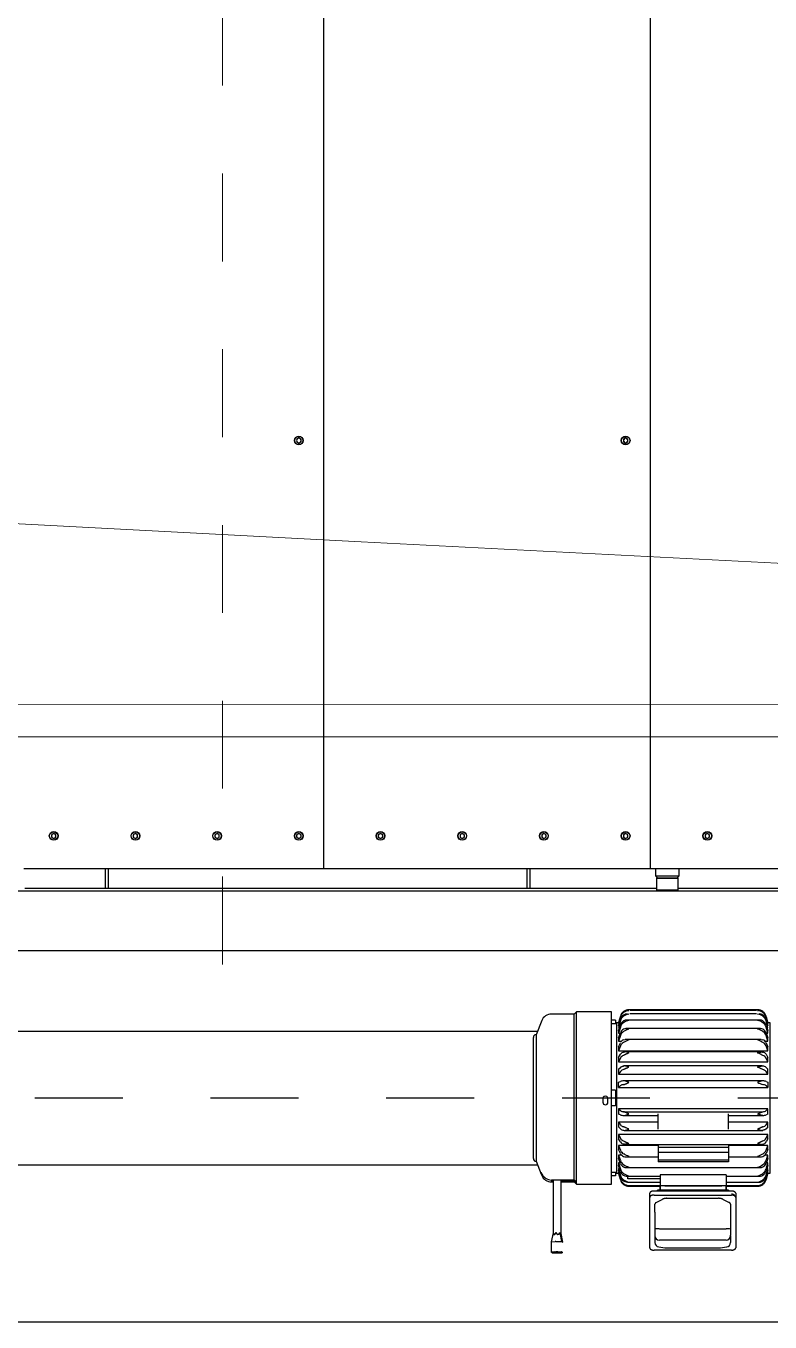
# Model space of a CAD drawing. Header units: metres. Extents: x 1161 to 1456, y 119 to 208.
# Drawn here: x 1169.12 to 1169.967, y 134.158 to 135.633 of the extents above; entities that cross this region are included whole.
import ezdxf

# ---------------------------------------------------------------- set-up
doc = ezdxf.new("R2010")
doc.units = ezdxf.units.M
doc.header["$MEASUREMENT"] = 0
doc.linetypes.add('CENTER2', pattern=[1.125, 0.75, -0.125, 0.125, -0.125])

# ---------------------------------------------------------------- blocks, each defined once
blk = doc.blocks.new('A$C2112393A')
at = {"color": 8}
blk.add_line((100, 2950), (5500, 2950), dxfattribs=at)
at = {"color": 8, "linetype": 'Continuous'}
for p, q in [((2336.6, 2808.2), (2336.6, 2865.5)), ((2341.6, 2868.2), (2429.6, 2868.2)), ((2354, 2865.4), (2347, 2864.5)), ((2416.6, 2865.5), (2354.7, 2865.5)), ((2424.3, 2864.5), (2417.2, 2865.4)), ((2434.6, 2865.5), (2434.6, 2808.2)), ((2534.1, 2870.9), (2533.3, 2870.6)), ((2533.3, 2870.6), (2533.3, 2870.6)), ((2534.2, 2870.7), (2533.4, 2870.6)), ((2535.1, 2870.1), (2534.2, 2870.7)), ((2538.6, 2870.3), (2535.5, 2870.1)), ((2541.6, 2869.9), (2538.6, 2870.3)), ((2544.3, 2870.5), (2542.1, 2869.9)), ((2546.5, 2870.3), (2544.3, 2870.5)), ((2545.8, 2871), (2546.6, 2870.4)), ((2546.7, 2858.7), (2546.7, 2870.3)), ((2342.6, 2851.9), (2342.6, 2859.6)), ((2342.6, 2851.9), (2342.6, 2851)), ((2342.6, 2844.2), (2342.6, 2851)), ((2347.6, 2856.9), (2423.6, 2856.9)), ((2428.6, 2851.9), (2428.6, 2859.6)), ((2428.6, 2851), (2428.6, 2851.9)), ((2428.6, 2844.2), (2428.6, 2851)), ((2533.3, 2859), (2535.5, 2849.1)), ((2535.1, 2858.5), (2533.4, 2859)), ((2536.7, 2848.4), (2535.1, 2858.5)), ((2541.6, 2858.3), (2535.5, 2858.4)), ((2535.5, 2850.9), (2535.9, 2850.7)), ((2535.5, 2850.3), (2535.5, 2788.4)), ((2538.2, 2850.5), (2539.6, 2850.5)), ((2546.5, 2858.7), (2542.1, 2858.3)), ((2542.7, 2850.6), (2543.7, 2850.7)), ((2544.4, 2848.4), (2546.7, 2858.7)), ((2544.5, 2788.4), (2544.5, 2848.9)), ((2342.6, 2824.8), (2342.6, 2844.2)), ((2423.6, 2844), (2347.6, 2844)), ((2428.6, 2824.8), (2428.6, 2844.2)), ((2342.6, 2815.9), (2342.6, 2824.8)), ((2428.6, 2824.8), (2428.6, 2815.9)), ((2336.6, 2803.5), (2336.6, 2808.2)), ((2429.6, 2805.5), (2341.6, 2805.5)), ((2350.8, 2810.5), (2344.1, 2814)), ((2415.1, 2809.2), (2356.1, 2809.2)), ((2427.2, 2814), (2420.4, 2810.5)), ((2434.6, 2808.2), (2434.6, 2803.5)), ((2302, 2788.1), (2300, 2780.5)), ((2347.5, 2790.8), (2310.3, 2790.8)), ((2347.5, 2794.6), (2311.1, 2794.6)), ((2347.5, 2795.4), (2311.5, 2795.4)), ((2341.6, 2800.9), (2429.6, 2800.9)), ((2346.8, 2799.8), (2423.5, 2799.8)), ((2347.5, 2799.8), (2347.5, 2795.3)), ((2347.5, 2794.8), (2347.5, 2799.8)), ((2347.5, 2794.8), (2422.5, 2794.8)), ((2347.5, 2782.3), (2347.5, 2794.8)), ((2417.5, 2794.8), (2352.5, 2794.8)), ((2422.5, 2799.8), (2422.5, 2795.3)), ((2422.5, 2794.8), (2422.5, 2799.8)), ((2458.5, 2795.4), (2422.5, 2795.4)), ((2422.5, 2782.3), (2422.5, 2794.8)), ((2458.9, 2794.6), (2422.5, 2794.6)), ((2422.5, 2791.3), (2459.5, 2791.3)), ((2459.7, 2790.8), (2422.5, 2790.8)), ((2459.5, 2791.3), (2459.5, 2790.8)), ((2470, 2780.5), (2468, 2788.1)), ((2478, 2793), (2478, 2597)), ((2518, 2793), (2478, 2793)), ((2520.5, 2790.5), (2518, 2793)), ((2518, 2793), (2518, 2790.9)), ((2518, 2792), (2520.5, 2789.5)), ((2518, 2790.9), (2520.5, 2788.4)), ((2518, 2790.9), (2518, 2597)), ((2535.5, 2790.5), (2520.5, 2790.5)), ((2520.5, 2789.5), (2535.5, 2789.5)), ((2520.5, 2789.5), (2520.5, 2788.4)), ((2520.5, 2788.4), (2520.5, 2599.5)), ((2520.5, 2788.4), (2546.4, 2788.4)), ((2546.4, 2790.5), (2544.5, 2790.5)), ((2544.5, 2789.5), (2546.8, 2789.5)), ((2297.5, 2780.5), (2297.5, 2609.5)), ((2300.1, 2780.5), (2297.5, 2780.5)), ((2300, 2780.1), (2302, 2787.6)), ((2302, 2786.9), (2300, 2779.3)), ((2300, 2777.2), (2302, 2784.3)), ((2302, 2782.8), (2300, 2775.4)), ((2300, 2780.1), (2300, 2779.3)), ((2300, 2779.3), (2300.6, 2779.3)), ((2300, 2771.8), (2302, 2778.2)), ((2300, 2777.2), (2300, 2775.4)), ((2302, 2775.9), (2300, 2768.9)), ((2300, 2775.4), (2301.2, 2775.4)), ((2461.3, 2774.2), (2308.7, 2774.2)), ((2347.5, 2783.9), (2309.5, 2783.9)), ((2347.5, 2782.3), (2422.5, 2782.3)), ((2422.5, 2787.1), (2459.5, 2787.1)), ((2460.5, 2783.9), (2422.5, 2783.9)), ((2459.5, 2787.1), (2459.5, 2783.9)), ((2468, 2787.6), (2470, 2780.1)), ((2470, 2779.3), (2468, 2786.9)), ((2468, 2784.3), (2470, 2777.2)), ((2470, 2775.4), (2468, 2782.8)), ((2468, 2778.2), (2470, 2771.8)), ((2470, 2768.9), (2468, 2775.9)), ((2468.8, 2775.4), (2470, 2775.4)), ((2469.4, 2779.3), (2470, 2779.3)), ((2472.5, 2780.5), (2469.9, 2780.5)), ((2470, 2779.3), (2470, 2780.1)), ((2470, 2775.4), (2470, 2777.2)), ((2472.5, 2609.5), (2472.5, 2780.5)), ((2478, 2779.5), (2472.5, 2779.5)), ((2473.5, 2779.5), (2473.5, 2783.5)), ((2473.5, 2783.5), (2478, 2783.5)), ((2558, 2781.8), (2557.5, 2783)), ((2557.5, 2780.8), (2558, 2779.7)), ((2558, 2779.7), (2558, 2781.8)), ((2564, 2767), (2558, 2781.8)), ((2300, 2771.8), (2300, 2768.9)), ((2300, 2763.8), (2302, 2769.4)), ((2300, 2768.9), (2301.9, 2768.9)), ((2302, 2766.3), (2300, 2760.1)), ((2300, 2763.8), (2300, 2760.1)), ((2300, 2760.1), (2303.4, 2760.1)), ((2345, 2762), (2308, 2762)), ((2345, 2767.5), (2425, 2767.5)), ((2345, 2766.2), (2345, 2767.5)), ((2345, 2765.7), (2425, 2765.7)), ((2345, 2761.3), (2345, 2765.7)), ((2345, 2756.7), (2345, 2761.3)), ((2425, 2766.2), (2425, 2767.5)), ((2425, 2761.3), (2425, 2765.7)), ((2462, 2762), (2425, 2762)), ((2425, 2756.7), (2425, 2761.3)), ((2466.6, 2760.1), (2470, 2760.1)), ((2468, 2769.4), (2470, 2763.8)), ((2470, 2760.1), (2468, 2766.3)), ((2468.1, 2768.9), (2470, 2768.9)), ((2470, 2768.9), (2470, 2771.8)), ((2470, 2760.1), (2470, 2763.8)), ((4714, 2771), (2562.4, 2771)), ((2564, 2623), (2564, 2767)), ((2567, 2764), (2567, 2626)), ((2300, 2753.6), (2302, 2758.3)), ((2302, 2754.5), (2300, 2749.1)), ((2300, 2753.6), (2300, 2749.1)), ((2300, 2749.1), (2345, 2749.1)), ((2300, 2741.6), (2302, 2745)), ((2462.7, 2747.8), (2307.3, 2747.8)), ((2425, 2756.7), (2345, 2756.7)), ((2345, 2751.5), (2345, 2756.7)), ((2345, 2751.5), (2425, 2751.5)), ((2345, 2747.5), (2345, 2751.5)), ((2425, 2751.5), (2425, 2756.7)), ((2425, 2747.5), (2425, 2751.5)), ((2425, 2749.1), (2470, 2749.1)), ((2468, 2758.3), (2470, 2753.6)), ((2470, 2749.1), (2468, 2754.5)), ((2468, 2745), (2470, 2741.6)), ((2470, 2749.1), (2470, 2753.6)), ((2300, 2741.6), (2300, 2736.4)), ((2302, 2740.8), (2300, 2736.4)), ((2300, 2736.4), (2470, 2736.4)), ((2300, 2728), (2302, 2730.2)), ((2463.3, 2731.9), (2305.7, 2731.9)), ((2345, 2730.5), (2345, 2713.2)), ((2425, 2730.5), (2425, 2713.2)), ((2470, 2736.4), (2468, 2740.8)), ((2468, 2730.2), (2470, 2728)), ((2470, 2736.4), (2470, 2741.6)), ((2300, 2728), (2300, 2722.4)), ((2302, 2725.6), (2300, 2722.4)), ((2300, 2722.4), (2345, 2722.4)), ((2300, 2713.4), (2302, 2714.3)), ((2345, 2714.9), (2305.7, 2714.9)), ((2425, 2722.4), (2470, 2722.4)), ((2464.3, 2714.9), (2425, 2714.9)), ((2470, 2722.4), (2468, 2725.6)), ((2468, 2714.3), (2470, 2713.4)), ((2470, 2722.4), (2470, 2728)), ((2300, 2713.4), (2300, 2707.5)), ((2302, 2709.4), (2300, 2707.5)), ((2300, 2707.5), (2470, 2707.5)), ((2464.3, 2710.7), (2305.7, 2710.7)), ((2470, 2707.5), (2468, 2709.4)), ((2470, 2707.5), (2470, 2713.4)), ((2473.5, 2704), (2478, 2704)), ((2473.5, 2686), (2473.5, 2704)), ((2482.1, 2699.9), (2482.1, 2695.7)), ((2487.9, 2695.7), (2487.9, 2699.9)), ((2473.5, 2686), (2478, 2686)), ((2470, 2682.9), (2300, 2682.9)), ((2300, 2677), (2300, 2682.9)), ((2300, 2682.9), (2302, 2681)), ((2302, 2676.2), (2300, 2677)), ((2305.7, 2675.5), (2305.8, 2675.5)), ((2305.7, 2675.5), (2464.3, 2675.5)), ((2464.2, 2675.5), (2464.3, 2675.5)), ((2468, 2681), (2470, 2682.9)), ((2470, 2677), (2468, 2676.2)), ((2470, 2682.9), (2470, 2677)), ((2470, 2668), (2300, 2668)), ((2300, 2668), (2302, 2664.8)), ((2300, 2668), (2300, 2662.4)), ((2302, 2660.2), (2300, 2662.4)), ((2306.7, 2658.5), (2464.3, 2658.5)), ((2464.3, 2658.6), (2463.6, 2658.5)), ((2468, 2664.8), (2470, 2668)), ((2470, 2662.4), (2468, 2660.2)), ((2470, 2662.4), (2470, 2668)), ((2470, 2653.9), (2300, 2653.9)), ((2300, 2653.9), (2302, 2649.6)), ((2300, 2653.9), (2300, 2648.8)), ((2302, 2645.3), (2300, 2648.8)), ((2470, 2641.2), (2300, 2641.2)), ((2300, 2641.2), (2302, 2635.8)), ((2300, 2641.2), (2300, 2636.7)), ((2307.3, 2642.6), (2462.7, 2642.6)), ((2464.3, 2642.8), (2463, 2642.6)), ((2468, 2649.6), (2470, 2653.9)), ((2470, 2648.8), (2468, 2645.3)), ((2468, 2635.8), (2470, 2641.2)), ((2470, 2648.8), (2470, 2653.9)), ((2470, 2636.7), (2470, 2641.2)), ((2302, 2632.1), (2300, 2636.7)), ((2303.5, 2630.2), (2300, 2630.2)), ((2300, 2630.2), (2302, 2623.9)), ((2300, 2630.2), (2300, 2626.5)), ((2302, 2620.8), (2300, 2626.5)), ((2307.6, 2628.3), (2305.7, 2628.8)), ((2308, 2628.3), (2462, 2628.3)), ((2464.3, 2628.8), (2462.4, 2628.3)), ((2470, 2630.2), (2466.5, 2630.2)), ((2470, 2636.7), (2468, 2632.1)), ((2468, 2623.9), (2470, 2630.2)), ((2470, 2626.5), (2468, 2620.8)), ((2470, 2626.5), (2470, 2630.2)), ((2301.9, 2621.3), (2300, 2621.3)), ((2300, 2621.3), (2302, 2614.3)), ((2300, 2621.3), (2300, 2618.4)), ((2302, 2612), (2300, 2618.4)), ((2301.2, 2614.7), (2300, 2614.7)), ((2300, 2614.7), (2302, 2607.3)), ((2302, 2605.8), (2300, 2612.9)), ((2311.7, 2616.6), (2308.3, 2616.1)), ((2308.7, 2616.1), (2461.3, 2616.1)), ((2461.7, 2616.1), (2458.3, 2616.6)), ((2468, 2614.3), (2470, 2621.3)), ((2470, 2618.4), (2468, 2612)), ((2468, 2607.3), (2470, 2614.7)), ((2470, 2612.9), (2468, 2605.8)), ((2470, 2621.3), (2468.1, 2621.3)), ((2470, 2614.7), (2468.8, 2614.7)), ((2470, 2618.4), (2470, 2621.3)), ((2557.5, 2607), (2564, 2623)), ((4714, 2619), (2562.4, 2619)), ((2297.5, 2609.5), (2300.1, 2609.5)), ((2300.6, 2610.8), (2300, 2610.8)), ((2300, 2610.8), (2302, 2603.2)), ((2302, 2602.5), (2300, 2609.9)), ((2300, 2609.5), (2302, 2601.9)), ((2311.7, 2606.6), (2309.1, 2606.4)), ((2309.5, 2606.4), (2460.5, 2606.4)), ((2311.7, 2599.5), (2309.9, 2599.4)), ((2312.9, 2599.4), (2457.1, 2599.4)), ((2460.9, 2606.4), (2458.3, 2606.6)), ((2460.1, 2599.4), (2458.3, 2599.5)), ((2468, 2603.2), (2470, 2610.8)), ((2470, 2609.9), (2468, 2602.5)), ((2468, 2601.9), (2470, 2609.5)), ((2470, 2610.8), (2469.4, 2610.8)), ((2469.9, 2609.5), (2472.5, 2609.5)), ((2472.5, 2610.5), (2478, 2610.5)), ((2473.5, 2606.5), (2473.5, 2610.5)), ((2473.5, 2606.5), (2478, 2606.5)), ((2478, 2597), (2518, 2597)), ((2518, 2597), (2520.5, 2599.5)), ((2520.5, 2599.5), (2546.4, 2599.5)), ((2311.7, 2595.4), (2310.7, 2595.4)), ((2311.7, 2594.6), (2311.5, 2594.6)), ((2311.5, 2594.6), (2458.5, 2594.6)), ((2313.1, 2595.4), (2456.9, 2595.4)), ((2459.3, 2595.4), (2458.3, 2595.4)), ((2458.5, 2594.6), (2458.3, 2594.6)), ((5454, 2527.2), (944, 2527.2)), ((5454, 2459.3), (994, 2459.3)), ((2402, 2456.1), (1683, 2456.1)), ((2403, 2459.3), (2402, 2458.3)), ((2427, 2458.3), (2402, 2458.3)), ((2402, 2458.3), (2402, 2445.3)), ((2403, 2459.3), (2426, 2459.3)), ((2405.5, 2459.3), (2405.5, 2459.3)), ((2423.5, 2459.3), (2423.5, 2459.3)), ((2427, 2458.3), (2426, 2459.3)), ((2427, 2445.3), (2427, 2458.3)), ((3146, 2456.1), (2427, 2456.1)), ((2570.8, 2456.1), (2570.8, 2434.3)), ((2574, 2456.1), (2574, 2434.3)), ((3050.8, 2456.1), (3050.8, 2434.3)), ((3054, 2456.1), (3054, 2434.3)), ((2251.5, 2434.3), (2298.5, 2434.3)), ((2298.5, 2434.3), (2300.1, 2434.3)), ((2300.1, 2434.3), (2307.1, 2434.3)), ((2307.1, 2434.3), (2310.2, 2434.3)), ((2310.2, 2434.3), (2332.8, 2434.3)), ((2332.8, 2434.3), (2335.9, 2434.3)), ((2335.9, 2434.3), (2342.9, 2434.3)), ((2342.9, 2434.3), (2344.5, 2434.3)), ((2344.5, 2434.3), (2391.5, 2434.3)), ((2391.5, 2434.3), (2393.1, 2434.3)), ((2393.1, 2434.3), (2400.1, 2434.3)), ((2400.1, 2434.3), (2403.2, 2434.3)), ((2403.1, 2444.3), (2401.1, 2442.3)), ((2428, 2442.3), (2401.1, 2442.3)), ((2401.1, 2442.3), (2401.1, 2434.3)), ((2402, 2445.3), (2427, 2445.3)), ((2402, 2445.3), (2403, 2444.3)), ((2426, 2444.3), (2403, 2444.3)), ((2403.2, 2434.3), (2425.8, 2434.3)), ((2425.8, 2434.3), (2428.9, 2434.3)), ((2426, 2444.3), (2427, 2445.3)), ((2428, 2442.3), (2426, 2444.3)), ((2428, 2434.3), (2428, 2442.3)), ((2428.9, 2434.3), (2432.4, 2434.3)), ((2432.4, 2434.3), (2433.9, 2434.3)), ((2433.9, 2434.3), (2437.2, 2434.3)), ((2433.9, 284.3), (2433.9, 2434.3)), ((2437.2, 2434.3), (2438.8, 2434.3)), ((2438.8, 2434.3), (2484.9, 2434.3)), ((2484.9, 2434.3), (2486.4, 2434.3)), ((2486.4, 2434.3), (2493.1, 2434.3)), ((2493.1, 2434.3), (2496.2, 2434.3)), ((2496.2, 2434.3), (2518.8, 2434.3)), ((2518.8, 2434.3), (2521.9, 2434.3)), ((2521.9, 2434.3), (2528.9, 2434.3)), ((2528.9, 2434.3), (2530.5, 2434.3)), ((2530.5, 2434.3), (2577.5, 2434.3)), ((2577.5, 2434.3), (2579.1, 2434.3)), ((2579.1, 2434.3), (2586.1, 2434.3)), ((2586.1, 2434.3), (2589.2, 2434.3)), ((2589.2, 2434.3), (2611.8, 2434.3)), ((2611.8, 2434.3), (2614.9, 2434.3)), ((2614.9, 2434.3), (2621.9, 2434.3)), ((2621.9, 2434.3), (2623.5, 2434.3)), ((2623.5, 2434.3), (2670.5, 2434.3)), ((2670.5, 2434.3), (2672.1, 2434.3)), ((2672.1, 2434.3), (2679.1, 2434.3)), ((2679.1, 2434.3), (2682.2, 2434.3)), ((2682.2, 2434.3), (2704.8, 2434.3)), ((2704.8, 2434.3), (2707.9, 2434.3)), ((2707.9, 2434.3), (2714.9, 2434.3)), ((2714.9, 2434.3), (2716.5, 2434.3)), ((2716.5, 2434.3), (2763.5, 2434.3)), ((2763.5, 2434.3), (2765.1, 2434.3)), ((2765.1, 2434.3), (2772.1, 2434.3)), ((2772.1, 2434.3), (2775.2, 2434.3)), ((2775.2, 2434.3), (2797.8, 2434.3)), ((2797.8, 2434.3), (2800.9, 2434.3)), ((2800.9, 2434.3), (2804.4, 2434.3)), ((2804.4, 2434.3), (2805.9, 2434.3)), ((2805.9, 2434.3), (2809.2, 2434.3)), ((2805.9, 284.3), (2805.9, 2434.3)), ((2809.2, 2434.3), (2810.8, 2434.3)), ((2810.8, 2434.3), (2856.9, 2434.3)), ((2856.9, 2434.3), (2858.4, 2434.3)), ((2858.4, 2434.3), (2865.1, 2434.3)), ((2865.1, 2434.3), (2868.2, 2434.3)), ((2868.2, 2434.3), (2890.8, 2434.3)), ((2890.8, 2434.3), (2893.9, 2434.3)), ((2893.9, 2434.3), (2900.9, 2434.3)), ((2900.9, 2434.3), (2902.5, 2434.3)), ((2902.5, 2434.3), (2949.5, 2434.3)), ((2949.5, 2434.3), (2951.1, 2434.3)), ((2951.1, 2434.3), (2958.1, 2434.3)), ((2958.1, 2434.3), (2961.2, 2434.3)), ((2961.2, 2434.3), (2983.8, 2434.3)), ((2983.8, 2434.3), (2986.9, 2434.3)), ((2986.9, 2434.3), (2993.9, 2434.3)), ((2993.9, 2434.3), (2995.5, 2434.3)), ((2995.5, 2434.3), (3042.5, 2434.3)), ((3042.5, 2434.3), (3044.1, 2434.3)), ((3044.1, 2434.3), (3051.1, 2434.3)), ((3051.1, 2434.3), (3054.2, 2434.3)), ((3054.2, 2434.3), (3076.8, 2434.3)), ((3076.8, 2434.3), (3079.9, 2434.3)), ((3079.9, 2434.3), (3086.9, 2434.3)), ((3086.9, 2434.3), (3088.5, 2434.3)), ((3088.5, 2434.3), (3135.5, 2434.3)), ((3135.5, 2434.3), (3137.1, 2434.3)), ((3137.1, 2434.3), (3144.1, 2434.3)), ((3144.1, 2434.3), (3147.2, 2434.3)), ((2369, 2399.7), (2366.5, 2398.2)), ((2366.5, 2398.2), (2366.5, 2395.4)), ((2366.5, 2395.4), (2369, 2393.9)), ((2371.5, 2398.2), (2369, 2399.7)), ((2369, 2393.9), (2371.5, 2395.4)), ((2371.5, 2395.4), (2371.5, 2398.2)), ((2462, 2399.7), (2459.5, 2398.2)), ((2459.5, 2398.2), (2459.5, 2395.4)), ((2459.5, 2395.4), (2462, 2393.9)), ((2464.5, 2398.2), (2462, 2399.7)), ((2462, 2393.9), (2464.5, 2395.4)), ((2464.5, 2395.4), (2464.5, 2398.2)), ((2555, 2399.7), (2552.5, 2398.2)), ((2552.5, 2398.2), (2552.5, 2395.4)), ((2552.5, 2395.4), (2555, 2393.9)), ((2557.5, 2398.2), (2555, 2399.7)), ((2555, 2393.9), (2557.5, 2395.4)), ((2557.5, 2395.4), (2557.5, 2398.2)), ((2648, 2399.7), (2645.5, 2398.2)), ((2645.5, 2398.2), (2645.5, 2395.4)), ((2645.5, 2395.4), (2648, 2393.9)), ((2650.5, 2398.2), (2648, 2399.7)), ((2648, 2393.9), (2650.5, 2395.4)), ((2650.5, 2395.4), (2650.5, 2398.2)), ((2741, 2399.7), (2738.5, 2398.2)), ((2738.5, 2398.2), (2738.5, 2395.4)), ((2738.5, 2395.4), (2741, 2393.9)), ((2743.5, 2398.2), (2741, 2399.7)), ((2741, 2393.9), (2743.5, 2395.4)), ((2743.5, 2395.4), (2743.5, 2398.2)), ((2834, 2399.7), (2831.5, 2398.2)), ((2831.5, 2398.2), (2831.5, 2395.4)), ((2831.5, 2395.4), (2834, 2393.9)), ((2836.5, 2398.2), (2834, 2399.7)), ((2834, 2393.9), (2836.5, 2395.4)), ((2836.5, 2395.4), (2836.5, 2398.2)), ((2927, 2399.7), (2924.5, 2398.2)), ((2924.5, 2398.2), (2924.5, 2395.4)), ((2924.5, 2395.4), (2927, 2393.9)), ((2929.5, 2398.2), (2927, 2399.7)), ((2927, 2393.9), (2929.5, 2395.4)), ((2929.5, 2395.4), (2929.5, 2398.2)), ((3020, 2399.7), (3017.5, 2398.2)), ((3017.5, 2398.2), (3017.5, 2395.4)), ((3017.5, 2395.4), (3020, 2393.9)), ((3022.5, 2398.2), (3020, 2399.7)), ((3020, 2393.9), (3022.5, 2395.4)), ((3022.5, 2395.4), (3022.5, 2398.2)), ((3113, 2399.7), (3110.5, 2398.2)), ((3110.5, 2398.2), (3110.5, 2395.4)), ((3110.5, 2395.4), (3113, 2393.9)), ((3115.5, 2398.2), (3113, 2399.7)), ((3113, 2393.9), (3115.5, 2395.4)), ((3115.5, 2395.4), (3115.5, 2398.2)), ((2462, 1949.7), (2459.5, 1948.2)), ((2459.5, 1948.2), (2459.5, 1945.4)), ((2464.5, 1948.2), (2462, 1949.7)), ((2464.5, 1945.4), (2464.5, 1948.2)), ((2834, 1949.7), (2831.5, 1948.2)), ((2831.5, 1948.2), (2831.5, 1945.4)), ((2836.5, 1948.2), (2834, 1949.7)), ((2459.5, 1945.4), (2462, 1943.9)), ((2462, 1943.9), (2464.5, 1945.4)), ((2831.5, 1945.4), (2834, 1943.9)), ((2834, 1943.9), (2836.5, 1945.4))]:
    blk.add_line(p, q, dxfattribs=at)
at = {"color": 8, "linetype": 'CENTER2', "ltscale": 10}
blk.add_line((5534.4, 2695), (1680.5, 2695), dxfattribs=at)
at = {"color": 8, "linetype": 'CENTER2', "lineweight": 0}
blk.add_line((2920.7, 2543), (2920.7, 175), dxfattribs=at)
at = {"color": 8, "linetype": 'Continuous', "lineweight": 0}
for points in [[(1729.5, 2284), (1907.6, 2284), (4276.8, 2284), (4553, 2261.5), (5099.7, 2236.6), (5099.7, 2236.6), (5148.2, 2231.8), (5225.9, 2212.4), (5267.9, 2186.5), (5300.3, 2154.2), (5331, 2094.4), (5345.6, 2050.7), (5358.5, 1999), (5371.5, 1918.2), (5377.9, 1778.9), (5387.7, 1677.1), (5397.4, 1362.8), (5400, 1359)], [(1709.9, 2248), (3856.2, 2246.5), (3987.3, 2240.2), (4118.4, 2233.9), (4172.2, 2224.1), (4225.9, 2211.1), (4251.2, 2199.7), (4255.3, 2186.6), (4252.8, 2175.2), (4250.4, 2172), (3895.1, 2022.2), (3862.5, 2015.6), (3820.1, 2009.1), (3801.4, 2007.5), (2762.9, 2062.2), (2200.8, 2091), (2762.9, 2062.2), (2200.8, 2091), (2200.8, 2091), (1868.3, 2152.8), (1644.1, 2218.6), (1622.5, 2228.9), (1613, 2248.1)]]:
    blk.add_lwpolyline(points, dxfattribs=at)
at = {"color": 8, "linetype": 'Continuous'}
for centre, radius in [((2369, 2396.8), 5), ((2369, 2396.8), 4.7), ((2462, 2396.8), 5), ((2462, 2396.8), 4.7), ((2555, 2396.8), 5), ((2555, 2396.8), 4.7), ((2648, 2396.8), 5), ((2648, 2396.8), 4.7), ((2741, 2396.8), 5), ((2741, 2396.8), 4.7), ((2834, 2396.8), 5), ((2834, 2396.8), 4.7), ((2927, 2396.8), 5), ((2927, 2396.8), 4.7), ((3020, 2396.8), 5), ((3020, 2396.8), 4.7), ((3113, 2396.8), 5), ((3113, 2396.8), 4.7), ((2462, 1946.8), 5), ((2462, 1946.8), 4.7), ((2834, 1946.8), 5), ((2834, 1946.8), 4.7)]:
    blk.add_circle(centre, radius, dxfattribs=at)
for centre, radius, start, end in [((2347.6, 2859.6), 5, 97.3084, 180.0164), ((2354.7, 2860.5), 5, 90, 97.3084), ((2416.6, 2860.5), 5, 82.6916, 90), ((2423.6, 2859.6), 5, 0, 82.6916), ((2541.9, 2870.8), 0.894, 255.853, 287.0229), ((2347.6, 2851.9), 4.97, 89.7005, 179.6285), ((2423.7, 2851.9), 4.97, 0.3503, 90.3207), ((2535.5, 2858.3), 0.0932, 88.7614, 91.9123), ((2346.3, 2868.2), 24.3, 261.3042, 273.1463), ((2425, 2868.3), 24.4, 266.8912, 278.6584), ((2311.7, 2785.5), 9.97, 126.5299, 164.9597), ((2311.5, 2785), 9.84, 126.0431, 164.6919), ((2311.7, 2784.3), 10, 126.6636, 165.0382), ((2311, 2781.7), 9.34, 124.2589, 163.5863), ((2311.4, 2780.2), 9.73, 125.706, 164.4671), ((2311.5, 2785.8), 9.64, 88.6717, 126.5568), ((2312.5, 2783.5), 11.2, 94.158, 127.3455), ((2311.1, 2785.5), 9.11, 85.9822, 125.7577), ((2310.3, 2782.5), 8.31, 80.3077, 123.2574), ((2313.8, 2777.4), 13.5, 99.2218, 127.1327), ((2346.8, 2804.8), 5, 231.3109, 270), ((2423.5, 2804.8), 5, 270, 308.6891), ((2458, 2785), 10.4, 77.6495, 88.3983), ((2458.5, 2785.8), 9.64, 53.4416, 91.3298), ((2457.5, 2783.5), 11.2, 52.6726, 85.8239), ((2458.9, 2785.6), 9.09, 54.209, 94.0511), ((2459.7, 2782.5), 8.3, 56.711, 99.7238), ((2456.1, 2777.4), 13.5, 52.8815, 80.7639), ((2458.3, 2785.5), 9.97, 15.0403, 53.4701), ((2458.5, 2785), 9.84, 15.3081, 53.9569), ((2458.3, 2784.3), 10, 14.9618, 53.3364), ((2459, 2781.7), 9.34, 16.4137, 55.741), ((2458.6, 2780.2), 9.73, 15.5329, 54.294), ((2546.4, 2778.5), 12, 21.9985, 90.0033), ((2546.4, 2776.4), 12, 21.8318, 89.9384), ((2310.2, 2775.5), 8.61, 121.2643, 161.5512), ((2310.8, 2773.2), 9.16, 123.6062, 163.1399), ((2309.3, 2766.5), 7.79, 116.9499, 158.154), ((2309.6, 2776), 7.91, 74.8925, 119.492), ((2315.7, 2767.1), 17, 103.7227, 126.0222), ((2309, 2766.3), 7.87, 69.9951, 114.5558), ((2318.6, 2751.9), 22.9, 107.5144, 124.1553), ((2460.4, 2776), 7.88, 60.4141, 105.2014), ((2454.3, 2767.1), 17, 53.9938, 76.2612), ((2461, 2766.3), 7.9, 65.5355, 109.9136), ((2451.2, 2751.5), 23.3, 55.9842, 72.3461), ((2459.8, 2775.5), 8.61, 18.4489, 58.7356), ((2459.2, 2773.2), 9.16, 16.86, 56.3939), ((2460.7, 2766.5), 7.79, 21.8463, 63.0499), ((2310, 2763.6), 8.39, 120.2661, 160.793), ((2308.3, 2755), 7.05, 111.2771, 152.5977), ((2309, 2751.6), 7.57, 115.5819, 156.9137), ((2308.3, 2753.7), 8.27, 66.1156, 108.3882), ((2323.6, 2729.5), 34, 110.462, 121.6716), ((2461.7, 2753.9), 8.16, 71.3145, 114.1817), ((2446.4, 2729.5), 33.9, 58.3213, 69.5451), ((2460, 2763.6), 8.39, 19.2068, 59.7341), ((2461.7, 2755), 7.05, 27.4027, 68.7225), ((2461, 2751.6), 7.57, 23.0859, 64.4184), ((2564, 2764), 3, 0, 90), ((2307.4, 2741.1), 6.69, 104.5124, 143.5014), ((2308, 2737.4), 6.89, 109.565, 150.5711), ((2462.6, 2741.1), 6.69, 36.4992, 75.487), ((2462, 2737.4), 6.89, 29.4283, 70.4356), ((2463.3, 2724.4), 7.49, 51.1696, 82.3671), ((2307.2, 2721.3), 6.72, 102.6306, 140.1926), ((2306.3, 2700.1), 14.8, 92.3557, 106.9436), ((2463.7, 2700.1), 14.8, 73.0568, 87.6439), ((2306.6, 2702.5), 8.23, 96.0155, 123.644), ((2463.4, 2702.5), 8.22, 56.3551, 83.9854), ((2485, 2699.9), 2.9, 0.0722, 179.9278), ((2485, 2695.7), 2.9, 179.9699, 0.0301), ((2306.6, 2688), 8.29, 236.6845, 264.0925), ((2306.3, 2690.6), 15.1, 253.4579, 267.7034), ((2298.2, 2653), 27.8, 61.0181, 74.3255), ((2463.4, 2688), 8.29, 275.9082, 303.3148), ((2463.7, 2690.6), 15.1, 272.296, 286.5427), ((2306.7, 2666.1), 7.51, 231.458, 262.4528), ((2464, 2671), 12.4, 242.6908, 268.3139), ((2462.8, 2669.2), 6.73, 282.4955, 319.9786), ((2308.2, 2653.2), 7.08, 210.1301, 249.9972), ((2307.4, 2649.3), 6.68, 216.6705, 255.5886), ((2463.1, 2654.1), 11.5, 245.4589, 269.8415), ((2462, 2653), 6.89, 289.4323, 330.4404), ((2462.6, 2649.3), 6.68, 284.4217, 323.3193), ((2309, 2638.8), 7.56, 203.1645, 244.5337), ((2308.3, 2635.3), 7.04, 207.5151, 248.7973), ((2323.7, 2661.2), 34.3, 238.3893, 249.4871), ((2307.8, 2639.1), 10.8, 269.0438, 291.1824), ((2446.6, 2660.6), 33.7, 290.4082, 301.7153), ((2462.2, 2639.2), 10.8, 248.8939, 270.8798), ((2461, 2638.8), 7.56, 295.4665, 336.8352), ((2461.7, 2635.3), 7.04, 291.2022, 332.4855), ((2564, 2626), 3, 270, 0), ((2309.9, 2626.7), 8.38, 199.2533, 239.8284), ((2309.2, 2623.7), 7.77, 201.9164, 243.102), ((2310.8, 2617), 9.15, 196.8859, 236.4676), ((2310.2, 2614.7), 8.6, 198.4932, 238.7653), ((2318.7, 2638.7), 23.2, 235.9432, 252.3668), ((2308.5, 2622), 5.93, 242.1077, 268.3704), ((2451.3, 2638.6), 23.1, 287.6007, 304.0893), ((2461.5, 2622), 5.91, 271.5737, 297.9482), ((2460.1, 2626.7), 8.38, 300.1718, 340.7466), ((2460.8, 2623.7), 7.77, 296.8977, 338.0839), ((2459.2, 2617), 9.15, 303.5325, 343.114), ((2459.8, 2614.7), 8.6, 301.2345, 341.507), ((2311.4, 2609.9), 9.72, 195.5445, 234.3487), ((2311, 2608.4), 9.32, 196.4411, 235.7504), ((2311.7, 2605.7), 10, 194.9623, 233.3733), ((2311.5, 2605.1), 9.83, 195.3231, 233.9478), ((2311.7, 2604.5), 9.98, 195.0306, 233.4897), ((2315.8, 2623.2), 17.1, 234.0467, 256.1574), ((2309.3, 2613.1), 6.79, 238.6182, 268.4741), ((2313.9, 2612.8), 13.5, 232.9229, 260.6408), ((2310.1, 2607.2), 7.8, 235.9678, 268.3403), ((2312.5, 2606.6), 11.2, 232.6832, 265.701), ((2311, 2604.4), 8.96, 234.0866, 267.9763), ((2311.5, 2604.3), 9.67, 233.4483, 271.1816), ((2454.2, 2623.2), 17.1, 283.8349, 305.961), ((2456.1, 2612.8), 13.5, 279.3625, 307.0738), ((2457.5, 2606.6), 11.2, 274.3042, 307.3115), ((2458.5, 2604.3), 9.67, 268.818, 306.5521), ((2459, 2604.4), 8.97, 272.0294, 305.9076), ((2459.9, 2607.2), 7.78, 271.6183, 304.0736), ((2460.7, 2613.1), 6.77, 271.4758, 301.4319), ((2458.6, 2609.9), 9.72, 305.6513, 344.4555), ((2459, 2608.4), 9.32, 304.2496, 343.559), ((2458.3, 2605.7), 10, 306.6267, 345.0377), ((2458.5, 2605.1), 9.83, 306.0522, 344.6769), ((2458.3, 2604.5), 9.98, 306.5103, 344.9694), ((2546.4, 2611.5), 12, 270, 337.9887), ((2369, 2396.8), 2.5, 120, 180), ((2369, 2396.8), 2.5, 180, 240), ((2369, 2396.8), 2.5, 60, 120), ((2369, 2396.8), 2.5, 240, 300), ((2369, 2396.8), 2.5, 0, 60), ((2369, 2396.8), 2.5, 300, 0), ((2462, 2396.8), 2.5, 120, 180), ((2462, 2396.8), 2.5, 180, 240), ((2462, 2396.8), 2.5, 60, 120), ((2462, 2396.8), 2.5, 240, 300), ((2462, 2396.8), 2.5, 0, 60), ((2462, 2396.8), 2.5, 300, 0), ((2555, 2396.8), 2.5, 120, 180), ((2555, 2396.8), 2.5, 180, 240), ((2555, 2396.8), 2.5, 60, 120), ((2555, 2396.8), 2.5, 240, 300), ((2555, 2396.8), 2.5, 0, 60), ((2555, 2396.8), 2.5, 300, 0), ((2648, 2396.8), 2.5, 120, 180), ((2648, 2396.8), 2.5, 180, 240), ((2648, 2396.8), 2.5, 60, 120), ((2648, 2396.8), 2.5, 240, 300), ((2648, 2396.8), 2.5, 0, 60), ((2648, 2396.8), 2.5, 300, 0), ((2741, 2396.8), 2.5, 120, 180), ((2741, 2396.8), 2.5, 180, 240), ((2741, 2396.8), 2.5, 60, 120), ((2741, 2396.8), 2.5, 240, 300), ((2741, 2396.8), 2.5, 0, 60), ((2741, 2396.8), 2.5, 300, 0), ((2834, 2396.8), 2.5, 120, 180), ((2834, 2396.8), 2.5, 180, 240), ((2834, 2396.8), 2.5, 60, 120), ((2834, 2396.8), 2.5, 240, 300), ((2834, 2396.8), 2.5, 0, 60), ((2834, 2396.8), 2.5, 300, 0), ((2927, 2396.8), 2.5, 120, 180), ((2927, 2396.8), 2.5, 180, 240), ((2927, 2396.8), 2.5, 60, 120), ((2927, 2396.8), 2.5, 240, 300), ((2927, 2396.8), 2.5, 0, 60), ((2927, 2396.8), 2.5, 300, 0), ((3020, 2396.8), 2.5, 120, 180), ((3020, 2396.8), 2.5, 180, 240), ((3020, 2396.8), 2.5, 60, 120), ((3020, 2396.8), 2.5, 240, 300), ((3020, 2396.8), 2.5, 0, 60), ((3020, 2396.8), 2.5, 300, 0), ((3113, 2396.8), 2.5, 120, 180), ((3113, 2396.8), 2.5, 180, 240), ((3113, 2396.8), 2.5, 60, 120), ((3113, 2396.8), 2.5, 240, 300), ((3113, 2396.8), 2.5, 0, 60), ((3113, 2396.8), 2.5, 300, 0), ((2462, 1946.8), 2.5, 120, 180), ((2462, 1946.8), 2.5, 60, 120), ((2462, 1946.8), 2.5, 0, 60), ((2834, 1946.8), 2.5, 120, 180), ((2834, 1946.8), 2.5, 60, 120), ((2834, 1946.8), 2.5, 0, 60), ((2462, 1946.8), 2.5, 180, 240), ((2462, 1946.8), 2.5, 240, 300), ((2462, 1946.8), 2.5, 300, 0), ((2834, 1946.8), 2.5, 180, 240), ((2834, 1946.8), 2.5, 240, 300), ((2834, 1946.8), 2.5, 300, 0)]:
    blk.add_arc(centre, radius, start, end, dxfattribs=at)
for points, weights in [([(2341.6, 2868.2), (2336.6, 2868.2), (2336.6, 2865.5)], [1, 0.707106781223, 1]), ([(2434.6, 2865.5), (2434.6, 2868.2), (2429.6, 2868.2)], [1, 0.707106781149, 1]), ([(2535.7, 2871.2), (2533.3, 2871), (2534.2, 2870.7)], [1, 0.866025403692, 1]), ([(2534.2, 2870.7), (2535.2, 2870.4), (2538.6, 2870.3)], [1, 0.866025403831, 1]), ([(2541.4, 2871.3), (2538.1, 2871.4), (2535.7, 2871.2)], [1, 0.866025403822, 1]), ([(2538.6, 2870.3), (2541.9, 2870.2), (2544.3, 2870.5)], [1, 0.866025403802, 1]), ([(2545.8, 2871), (2544.8, 2871.3), (2541.4, 2871.3)], [1, 0.866025403822, 1]), ([(2544.3, 2870.5), (2546.7, 2870.7), (2545.8, 2871)], [1, 0.866025403791, 1]), ([(2533.3, 2859), (2533.3, 2859), (2533.4, 2859)], [1, 0.990911279322, 1]), ([(2535.1, 2858.5), (2535.2, 2858.4), (2535.5, 2858.4)], [1, 0.871264922346, 1]), ([(2535.5, 2850.9), (2535.6, 2850.8), (2535.9, 2850.7)], [1, 0.987768339274, 1]), ([(2536.7, 2848.4), (2536.2, 2850.1), (2535.9, 2850.7)], [1, 0.987820160894, 1]), ([(2538.2, 2850.5), (2537.6, 2850), (2537.1, 2848.4)], [1, 0.987820160879, 1]), ([(2538.2, 2850.5), (2538.9, 2850.5), (2539.6, 2850.5)], [1, 0.987768339523, 1]), ([(2541, 2848.3), (2540.3, 2849.9), (2539.6, 2850.5)], [1, 0.98782016092, 1]), ([(2542.7, 2850.6), (2542.1, 2850), (2541.5, 2848.3)], [1, 0.987820160861, 1]), ([(2541.6, 2858.3), (2541.9, 2858.3), (2542.1, 2858.3)], [1, 0.871264608463, 1]), ([(2542.7, 2850.6), (2543.3, 2850.6), (2543.7, 2850.7)], [1, 0.987768339272, 1]), ([(2544.3, 2848.6), (2544.1, 2850.2), (2543.7, 2850.7)], [1, 0.987820160838, 1]), ([(2546.5, 2858.7), (2546.7, 2858.7), (2546.7, 2858.7)], [1, 0.929368513068, 1]), ([(2336.6, 2808.2), (2336.6, 2805.5), (2341.6, 2805.5)], [1, 0.707106781254, 1]), ([(2336.6, 2803.5), (2336.6, 2800.9), (2341.6, 2800.9)], [1, 0.707106781255, 1]), ([(2337.6, 2806.6), (2337.6, 2804.5), (2341.6, 2804.5)], [1, 0.707106781256, 1]), ([(2342.6, 2815.9), (2342.6, 2814.8), (2344.1, 2814)], [1, 0.92387953251, 1]), ([(2350.8, 2810.5), (2353.2, 2809.2), (2356.1, 2809.2)], [1, 0.893120231074, 1]), ([(2415.1, 2809.2), (2418, 2809.2), (2420.4, 2810.5)], [1, 0.893120230158, 1]), ([(2427.2, 2814), (2428.6, 2814.8), (2428.6, 2815.9)], [1, 0.923879532501, 1]), ([(2429.6, 2805.5), (2434.6, 2805.5), (2434.6, 2808.2)], [1, 0.707106781118, 1]), ([(2429.6, 2800.9), (2434.6, 2800.9), (2434.6, 2803.5)], [1, 0.707106781119, 1]), ([(2347.5, 2795.3), (2347.5, 2794.8), (2352.5, 2794.8)], [1, 0.707106781229, 1]), ([(2417.5, 2794.8), (2422.5, 2794.8), (2422.5, 2795.3)], [1, 0.707106781147, 1])]:
    blk.add_rational_spline(points, weights, degree=2, dxfattribs=at)
for points, degree in [([(2533.4, 2870.6), (2533.3, 2870.6), (2533.3, 2870.6), (2533.3, 2870.6)], 3), ([(2533.4, 2859), (2533.4, 2859), (2533.4, 2859)], 2), ([(2535.1, 2858.5), (2535.1, 2858.5), (2535.1, 2858.5)], 2), ([(2541.6, 2858.3), (2541.6, 2858.3), (2541.6, 2858.3)], 2), ([(2542.1, 2858.3), (2542.1, 2858.3), (2542.1, 2858.3)], 2), ([(2546.5, 2858.7), (2546.5, 2858.7), (2546.5, 2858.7)], 2)]:
    blk.add_open_spline(points, degree=degree, dxfattribs=at)
for points, degree, knots in [([(2535.1, 2870.1), (2535.1, 2870.1), (2535.2, 2870), (2535.3, 2870), (2535.4, 2870), (2535.5, 2870.1)], 3, [0, 0, 0, 0, 0.5, 0.5, 1, 1, 1, 1]), ([(2546.5, 2870.3), (2546.6, 2870.3), (2546.6, 2870.3), (2546.7, 2870.3), (2546.7, 2870.3), (2546.6, 2870.4)], 3, [0, 0, 0, 0, 0.5, 0.5, 1, 1, 1, 1]), ([(2537.1, 2848.4), (2537, 2848.3), (2537, 2848.3), (2537, 2848.2), (2537, 2848.2), (2536.9, 2848.2), (2536.9, 2848.1), (2536.9, 2848.2), (2536.8, 2848.2), (2536.8, 2848.2), (2536.8, 2848.2), (2536.7, 2848.3), (2536.7, 2848.4), (2536.7, 2848.4)], 3, [0, 0, 0, 0, 0.25, 0.25, 0.375, 0.375, 0.5, 0.5, 0.625, 0.625, 0.75, 0.75, 1, 1, 1, 1]), ([(2541.5, 2848.3), (2541.5, 2848.3), (2541.4, 2848.2), (2541.4, 2848.1), (2541.4, 2848.1), (2541.3, 2848.1), (2541.3, 2848.1), (2541.2, 2848.1), (2541.2, 2848.1), (2541.1, 2848.1), (2541.1, 2848.1), (2541.1, 2848.2), (2541, 2848.3), (2541, 2848.3)], 3, [0, 0, 0, 0, 0.25, 0.25, 0.375, 0.375, 0.5, 0.5, 0.625, 0.625, 0.75, 0.75, 1, 1, 1, 1]), ([(2544.4, 2848.4), (2544.4, 2848.4), (2544.4, 2848.4), (2544.4, 2848.4), (2544.4, 2848.3), (2544.4, 2848.3), (2544.4, 2848.3), (2544.3, 2848.4), (2544.3, 2848.4), (2544.3, 2848.5), (2544.3, 2848.5), (2544.3, 2848.6)], 3, [0.336255, 0.336255, 0.336255, 0.336255, 0.375, 0.375, 0.5, 0.5, 0.625, 0.625, 0.75, 0.75, 1, 1, 1, 1]), ([(2311.7, 2746.7), (2311.7, 2746.7), (2311.4, 2746.9), (2310.8, 2747.1), (2309.9, 2747.4), (2309.3, 2747.5), (2308.8, 2747.6), (2308.3, 2747.7), (2307.7, 2747.8), (2307.1, 2747.8), (2306.6, 2747.7), (2306.3, 2747.7), (2306, 2747.6), (2305.8, 2747.6), (2305.7, 2747.5)], 3, [0, 0, 0, 0, 0.001789, 0.161378, 0.275751, 0.415859, 0.479066, 0.53841, 0.666742, 0.781616, 0.840124, 0.895982, 0.949248, 1, 1, 1, 1]), ([(2305.7, 2743.9), (2305.8, 2743.9), (2305.9, 2744), (2306.1, 2744.1), (2306.3, 2744.2), (2306.5, 2744.3), (2306.7, 2744.4), (2307.1, 2744.5), (2307.7, 2744.8), (2308.3, 2745.1), (2308.8, 2745.4), (2309.3, 2745.7), (2309.8, 2745.9), (2310.3, 2746.2), (2310.7, 2746.3), (2311.2, 2746.6), (2311.5, 2746.7), (2311.7, 2746.7)], 3, [0, 0, 0, 0, 0.033582, 0.068271, 0.104093, 0.141071, 0.179224, 0.218564, 0.333515, 0.461964, 0.521346, 0.584606, 0.724922, 0.769914, 0.839165, 0.930235, 1, 1, 1, 1]), ([(2458.3, 2746.7), (2458.4, 2746.8), (2458.6, 2746.9), (2458.9, 2747), (2459.2, 2747.1), (2459.4, 2747.2), (2459.6, 2747.2), (2459.8, 2747.3), (2460.2, 2747.4), (2460.8, 2747.6), (2461.6, 2747.7), (2462.3, 2747.8), (2462.9, 2747.8), (2463.4, 2747.7), (2463.7, 2747.7), (2464, 2747.6), (2464.2, 2747.6), (2464.3, 2747.5)], 3, [0, 0, 0, 0, 0.050855, 0.097856, 0.141004, 0.180299, 0.215741, 0.247329, 0.275065, 0.415341, 0.537983, 0.665965, 0.781426, 0.840005, 0.89594, 0.949259, 1, 1, 1, 1]), ([(2464.3, 2743.9), (2464.2, 2743.9), (2464.1, 2744), (2463.9, 2744.1), (2463.7, 2744.2), (2463.5, 2744.3), (2463.3, 2744.4), (2462.9, 2744.5), (2462.3, 2744.8), (2461.6, 2745.2), (2460.8, 2745.6), (2460.1, 2745.9), (2459.5, 2746.2), (2459, 2746.5), (2458.5, 2746.6), (2458.3, 2746.7)], 3, [0, 0, 0, 0, 0.033538, 0.068218, 0.104052, 0.14105, 0.179221, 0.218573, 0.334002, 0.461984, 0.584617, 0.724925, 0.795612, 0.887304, 1, 1, 1, 1]), ([(2302, 2730.2), (2302.3, 2730.5), (2302.6, 2730.7), (2302.9, 2730.9), (2303.4, 2731.1), (2303.9, 2731.3), (2304.5, 2731.5), (2305.1, 2731.7), (2305.7, 2731.8)], 2, [0, 0, 0, 0.25, 0.25, 0.5, 0.5, 0.75, 0.75, 1, 1, 1]), ([(2311.7, 2730.5), (2311.7, 2730.5), (2311.4, 2730.7), (2310.8, 2730.9), (2309.9, 2731.2), (2309.3, 2731.4), (2308.8, 2731.6), (2308.3, 2731.7), (2307.7, 2731.8), (2307.1, 2731.9), (2306.6, 2731.9), (2306.3, 2731.9), (2306, 2731.9), (2305.8, 2731.8), (2305.7, 2731.8)], 3, [0, 0, 0, 0, 0.001788, 0.161346, 0.275662, 0.415953, 0.479199, 0.538583, 0.666636, 0.781305, 0.839902, 0.895842, 0.949181, 1, 1, 1, 1]), ([(2305.7, 2727.8), (2305.8, 2727.9), (2305.9, 2727.9), (2306.1, 2728), (2306.3, 2728), (2306.5, 2728.1), (2306.7, 2728.2), (2307.1, 2728.4), (2307.7, 2728.6), (2308.3, 2728.9), (2308.8, 2729.2), (2309.3, 2729.4), (2309.8, 2729.7), (2310.3, 2729.9), (2310.7, 2730.1), (2311.2, 2730.3), (2311.5, 2730.5), (2311.7, 2730.5)], 3, [0, 0, 0, 0, 0.033627, 0.068363, 0.104235, 0.141267, 0.179477, 0.218879, 0.333623, 0.461792, 0.521215, 0.584514, 0.725012, 0.769976, 0.839197, 0.930245, 1, 1, 1, 1]), ([(2464.3, 2731.8), (2463.8, 2731.9), (2463.3, 2731.9), (2462.6, 2731.9), (2462.4, 2731.8), (2461.9, 2731.7), (2461.6, 2731.7), (2460.9, 2731.5), (2460.4, 2731.3), (2459.6, 2731.1), (2459.3, 2731), (2458.8, 2730.8), (2458.6, 2730.6), (2458.3, 2730.5)], 3, [0, 0, 0, 0, 0.25, 0.25, 0.375, 0.375, 0.5, 0.5, 0.75, 0.75, 0.875, 0.875, 1, 1, 1, 1]), ([(2458.3, 2730.5), (2458.4, 2730.5), (2458.6, 2730.4), (2458.8, 2730.3), (2458.9, 2730.2), (2459.3, 2730.1), (2459.6, 2729.9), (2460.3, 2729.6), (2460.8, 2729.3), (2461.6, 2729), (2461.9, 2728.8), (2462.4, 2728.6), (2462.6, 2728.5), (2463.1, 2728.3), (2463.3, 2728.2), (2463.8, 2728), (2464, 2727.9), (2464.3, 2727.8)], 3, [0, 0, 0, 0, 0.0625, 0.0625, 0.125, 0.125, 0.25, 0.25, 0.5, 0.5, 0.625, 0.625, 0.75, 0.75, 0.875, 0.875, 1, 1, 1, 1]), ([(2305.7, 2714.9), (2305.8, 2714.9), (2305.9, 2714.9), (2306.1, 2714.9), (2306.3, 2714.9), (2306.5, 2714.9), (2306.7, 2714.9), (2307.1, 2714.8), (2307.7, 2714.7), (2308.4, 2714.5), (2309.2, 2714.2), (2309.9, 2714), (2310.5, 2713.7), (2311, 2713.5), (2311.5, 2713.3), (2311.7, 2713.2)], 3, [0, 0, 0, 0, 0.033457, 0.068048, 0.103786, 0.14068, 0.17874, 0.217973, 0.333647, 0.461935, 0.584353, 0.724219, 0.794999, 0.886927, 1, 1, 1, 1]), ([(2464.3, 2714.9), (2464.2, 2714.9), (2464.1, 2714.9), (2463.9, 2714.9), (2463.7, 2714.9), (2463.5, 2714.9), (2463.3, 2714.9), (2462.9, 2714.8), (2462.3, 2714.7), (2461.7, 2714.5), (2461.2, 2714.4), (2460.7, 2714.2), (2460, 2713.9), (2459.2, 2713.6), (2458.6, 2713.3), (2458.3, 2713.2), (2458.3, 2713.2)], 3, [0, 0, 0, 0, 0.033507, 0.068113, 0.103845, 0.140726, 0.178774, 0.218003, 0.33322, 0.462037, 0.521372, 0.584588, 0.724587, 0.838697, 0.998215, 1, 1, 1, 1]), ([(2468, 2725.6), (2467.7, 2726), (2467.2, 2726.4), (2466.3, 2727), (2465.9, 2727.2), (2465.1, 2727.5), (2464.7, 2727.7), (2464.3, 2727.8)], 3, [0, 0, 0, 0, 0.5, 0.5, 0.75, 0.75, 1, 1, 1, 1]), ([(2311.7, 2713.2), (2311.6, 2713.1), (2311.4, 2713), (2311.1, 2712.9), (2310.8, 2712.8), (2310.6, 2712.7), (2310.4, 2712.6), (2310.2, 2712.5), (2309.8, 2712.3), (2309.2, 2712), (2308.4, 2711.6), (2307.7, 2711.3), (2307.1, 2711.1), (2306.6, 2710.9), (2306.3, 2710.9), (2306, 2710.8), (2305.8, 2710.7), (2305.7, 2710.7)], 3, [0, 0, 0, 0, 0.051005, 0.098128, 0.141369, 0.180728, 0.216205, 0.2478, 0.275513, 0.415527, 0.538049, 0.666345, 0.782045, 0.84045, 0.896223, 0.949394, 1, 1, 1, 1]), ([(2458.3, 2713.2), (2458.4, 2713.1), (2458.6, 2713), (2458.9, 2712.9), (2459.3, 2712.7), (2459.7, 2712.5), (2460.2, 2712.3), (2460.7, 2712.1), (2461.2, 2711.8), (2461.7, 2711.6), (2462.3, 2711.3), (2462.9, 2711.1), (2463.4, 2710.9), (2463.7, 2710.9), (2464, 2710.8), (2464.2, 2710.7), (2464.3, 2710.7)], 3, [0, 0, 0, 0, 0.044065, 0.097672, 0.161036, 0.230281, 0.275502, 0.415504, 0.478719, 0.538059, 0.666852, 0.782049, 0.840438, 0.896184, 0.949344, 1, 1, 1, 1]), ([(2305.8, 2675.5), (2305.9, 2675.5), (2306, 2675.5), (2306.2, 2675.5), (2306.3, 2675.5), (2306.5, 2675.5), (2306.7, 2675.6), (2306.9, 2675.6), (2307.3, 2675.7), (2307.8, 2675.8), (2308.6, 2676), (2309.3, 2676.3), (2309.9, 2676.5), (2310.4, 2676.7), (2310.8, 2676.9), (2311.2, 2677.1), (2311.6, 2677.2), (2311.7, 2677.3)], 3, [0, 0, 0, 0, 0.031408, 0.063786, 0.097157, 0.131535, 0.166935, 0.203367, 0.240838, 0.35527, 0.483165, 0.600353, 0.734949, 0.777436, 0.845583, 0.93173, 1, 1, 1, 1]), ([(2464.3, 2679.7), (2464.2, 2679.7), (2464.1, 2679.7), (2463.9, 2679.6), (2463.6, 2679.6), (2463.4, 2679.5), (2463.2, 2679.4), (2462.8, 2679.3), (2462.2, 2679.1), (2461.6, 2678.8), (2461.1, 2678.6), (2460.6, 2678.4), (2460, 2678.1), (2459.2, 2677.7), (2458.6, 2677.4), (2458.3, 2677.3), (2458.3, 2677.3)], 3, [0, 0, 0, 0, 0.036337, 0.07398, 0.112961, 0.153309, 0.195044, 0.238182, 0.352097, 0.479449, 0.536931, 0.598191, 0.733334, 0.843935, 0.998214, 1, 1, 1, 1]), ([(2458.3, 2677.3), (2458.4, 2677.2), (2458.6, 2677.2), (2458.9, 2677), (2459.3, 2676.9), (2459.6, 2676.7), (2460.1, 2676.5), (2460.7, 2676.3), (2461.4, 2676), (2462.2, 2675.8), (2462.8, 2675.6), (2463.2, 2675.6), (2463.6, 2675.5), (2463.9, 2675.5), (2464.1, 2675.5), (2464.2, 2675.5)], 3, [0, 0, 0, 0, 0.043449, 0.09487, 0.154432, 0.22244, 0.265063, 0.399656, 0.516853, 0.644742, 0.759184, 0.824069, 0.88579, 0.944404, 1, 1, 1, 1]), ([(2302, 2664.8), (2302.3, 2664.4), (2302.8, 2664), (2303.7, 2663.4), (2304.1, 2663.2), (2304.9, 2662.9), (2305.3, 2662.7), (2305.7, 2662.6)], 3, [0, 0, 0, 0, 0.5, 0.5, 0.75, 0.75, 1, 1, 1, 1]), ([(2305.7, 2662.6), (2306.2, 2662.5), (2306.7, 2662.3), (2307.4, 2661.9), (2307.6, 2661.8), (2308.1, 2661.6), (2308.4, 2661.5), (2309.1, 2661.1), (2309.6, 2660.9), (2310.4, 2660.5), (2310.7, 2660.4), (2311.2, 2660.1), (2311.4, 2660), (2311.7, 2659.9)], 3, [0, 0, 0, 0, 0.25, 0.25, 0.375, 0.375, 0.5, 0.5, 0.75, 0.75, 0.875, 0.875, 1, 1, 1, 1]), ([(2311.7, 2659.9), (2311.2, 2659.7), (2310.7, 2659.5), (2309.7, 2659.1), (2309.2, 2658.9), (2308.4, 2658.7), (2308.1, 2658.7), (2307.6, 2658.6), (2307.4, 2658.6), (2306.7, 2658.5), (2306.2, 2658.5), (2305.7, 2658.6)], 3, [0, 0, 0, 0, 0.25, 0.25, 0.5, 0.5, 0.625, 0.625, 0.75, 0.75, 1, 1, 1, 1]), ([(2458.3, 2659.9), (2458.4, 2660), (2458.6, 2660), (2458.9, 2660.2), (2459.2, 2660.3), (2459.4, 2660.4), (2459.7, 2660.5), (2459.8, 2660.6), (2460.2, 2660.8), (2460.8, 2661.1), (2461.6, 2661.5), (2462.3, 2661.8), (2462.9, 2662.1), (2463.4, 2662.3), (2463.7, 2662.4), (2464, 2662.5), (2464.2, 2662.6), (2464.3, 2662.6)], 3, [0, 0, 0, 0, 0.053653, 0.10254, 0.14666, 0.186014, 0.220601, 0.250422, 0.275476, 0.415476, 0.537991, 0.666302, 0.78202, 0.840429, 0.896207, 0.949386, 1, 1, 1, 1]), ([(2468, 2660.2), (2467.7, 2659.9), (2467.4, 2659.7), (2467.1, 2659.5), (2466.6, 2659.3), (2466.1, 2659.1), (2465.5, 2658.9), (2464.9, 2658.7), (2464.3, 2658.6)], 2, [0, 0, 0, 0.25, 0.25, 0.5, 0.5, 0.75, 0.75, 1, 1, 1]), ([(2305.7, 2646.5), (2306.2, 2646.3), (2306.7, 2646.1), (2307.4, 2645.7), (2307.6, 2645.6), (2308.1, 2645.3), (2308.4, 2645.2), (2309.1, 2644.8), (2309.6, 2644.6), (2310.4, 2644.2), (2310.7, 2644.1), (2311.2, 2643.9), (2311.4, 2643.8), (2311.7, 2643.7)], 3, [0, 0, 0, 0, 0.25, 0.25, 0.375, 0.375, 0.5, 0.5, 0.75, 0.75, 0.875, 0.875, 1, 1, 1, 1]), ([(2311.7, 2643.7), (2311.2, 2643.4), (2310.7, 2643.3), (2309.7, 2643), (2309.2, 2642.8), (2308.4, 2642.7), (2308.1, 2642.7), (2307.6, 2642.6), (2307.4, 2642.6), (2306.9, 2642.6), (2306.7, 2642.6), (2306.2, 2642.7), (2306, 2642.8), (2305.7, 2642.8)], 3, [0, 0, 0, 0, 0.25, 0.25, 0.5, 0.5, 0.625, 0.625, 0.75, 0.75, 0.875, 0.875, 1, 1, 1, 1]), ([(2458.3, 2643.7), (2458.4, 2643.7), (2458.5, 2643.7), (2458.7, 2643.8), (2458.9, 2643.9), (2459.4, 2644.1), (2460, 2644.4), (2460.8, 2644.8), (2461.6, 2645.2), (2462.3, 2645.6), (2462.9, 2645.9), (2463.4, 2646.1), (2463.7, 2646.2), (2464, 2646.4), (2464.2, 2646.5), (2464.3, 2646.5)], 3, [0, 0, 0, 0, 0.025929, 0.051702, 0.098608, 0.160377, 0.27496, 0.415404, 0.538147, 0.665877, 0.781111, 0.83978, 0.895797, 0.949191, 1, 1, 1, 1])]:
    blk.add_open_spline(points, degree=degree, knots=knots, dxfattribs=at)

msp = doc.modelspace()

# ---------------------------------------------------------------- block references
at = {"xscale": 0.001, "yscale": 0.001, "zscale": 0.001, "rotation": 180}
msp.add_blockref('A$C2112393A', (1172.2645, 137.1083), dxfattribs=at)

doc.saveas('drawing.dxf')
